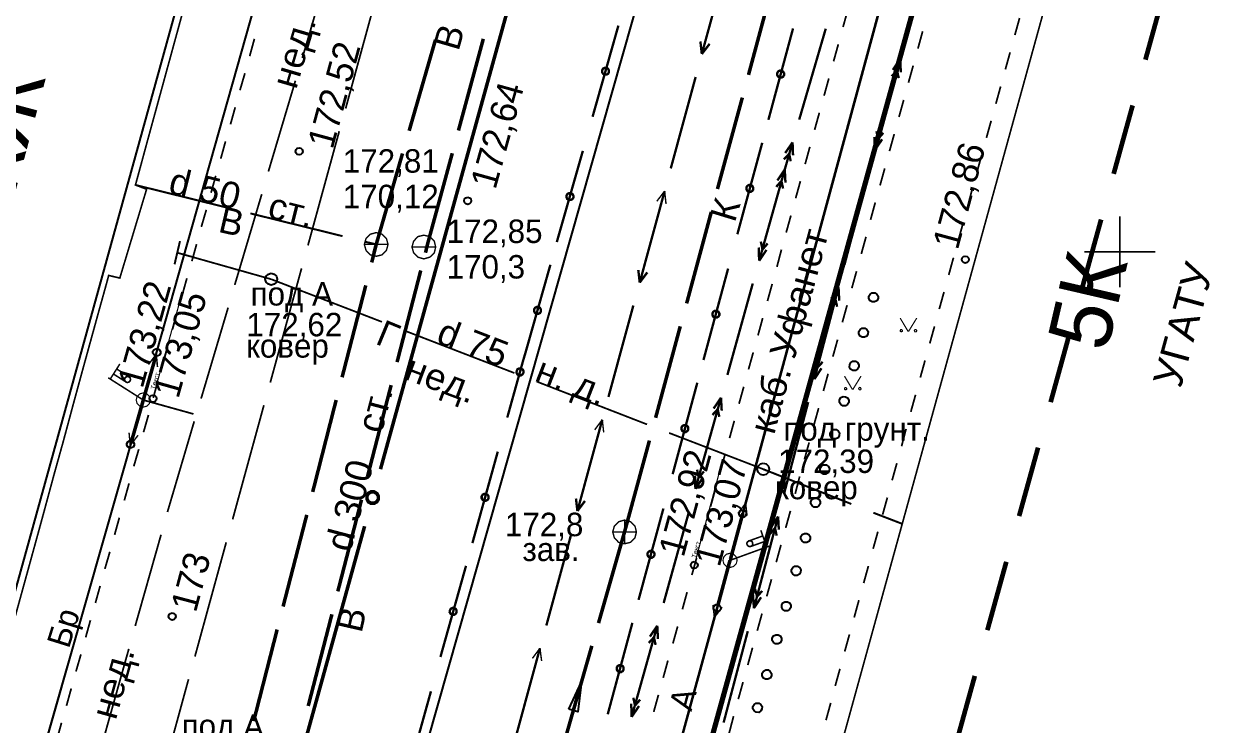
# Model space of a CAD drawing. Extents: x -2634 to -2115, y -2142 to -1393.
# Drawn here: x -2496.2 to -2445.2, y -1820 to -1790.4 of the extents above; entities that cross this region are included whole.
import ezdxf

# ---------------------------------------------------------------- set-up
doc = ezdxf.new("R2010")
doc.units = 0
doc.header["$MEASUREMENT"] = 0
for name, color, linetype in [('500_Геодез-Пункты_гео', 7, 'Continuous'), ('500_Дополн-Бордюры__п', 7, 'Continuous'), ('500_Дороги-Проезжие_ч', 7, 'Continuous'), ('500_Линии_-Линии_связ', 7, 'Continuous'), ('500_Линии_-ЛЭП_кабель', 7, 'Continuous'), ('500_Линии_-ЛЭП_провод', 7, 'Continuous'), ('500_Линии_-Фонари_час', 7, 'Continuous'), ('500_Линии_-Электрокаб', 7, 'Continuous'), ('500_Объект-Опоры', 7, 'Continuous'), ('500_Растит-Газоны__са', 7, 'Continuous'), ('500_Растит-Лес_и_лесо', 7, 'Continuous'), ('500_Рельеф-Высотные_о', 7, 'Continuous'), ('500_Строен-Здания', 7, 'Continuous'), ('500_Трубоп-Водопровод', 7, 'Continuous'), ('500_Трубоп-Газопровод', 7, 'Continuous'), ('500_Трубоп-Канализаци', 7, 'Continuous'), ('500_Трубоп-Смотровые_', 7, 'Continuous'), ('500_Улицы-Улицы_и_их', 7, 'Continuous'), ('ЗАЯВКИ-Условные_з', 7, 'Continuous'), ('Красные_ли-Красные_ли', 7, 'Continuous'), ('Красные_ли-Линии_регу', 7, 'Continuous'), ('Красные_ли-Оси_улиц_к', 7, 'Continuous')]:
    doc.layers.add(name, color=color, linetype=linetype)
doc.styles.add('TARIAL', font='Arial')

# ---------------------------------------------------------------- blocks, each defined once
blk = doc.blocks.new('block_25')
at = {"layer": '500_Растит-Газоны__са', "color": 0, "const_width": 0.05}
for points in [[(2.4, 2.54), (2.42, 2.53), (2.44, 2.51), (2.45, 2.49), (2.44, 2.46), (2.42, 2.45), (2.4, 2.44), (2.37, 2.45), (2.36, 2.46), (2.35, 2.49), (2.36, 2.51), (2.37, 2.53)], [(3, 2.54), (3.02, 2.53), (3.04, 2.51), (3.05, 2.49), (3.04, 2.46), (3.02, 2.44), (3, 2.44), (2.97, 2.44), (2.96, 2.46), (2.95, 2.49), (2.96, 2.51), (2.97, 2.53)], [(0.05, 0.09), (0.07, 0.08), (0.09, 0.06), (0.1, 0.04), (0.09, 0.01), (0.07, 0), (0.05, -0.01), (0.02, 0), (0.01, 0.01), (0, 0.04), (0.01, 0.06), (0.02, 0.08)], [(0.65, 0.09), (0.68, 0.08), (0.69, 0.06), (0.7, 0.04), (0.69, 0.01), (0.68, -0.01), (0.65, -0.01), (0.63, -0.01), (0.61, 0.01), (0.6, 0.04), (0.61, 0.06), (0.63, 0.08)]]:
    blk.add_lwpolyline(points, close=True, dxfattribs=at)
for points in [[(2.35, 3.02), (2.69, 2.45)], [(2.7, 2.45), (3.05, 3.02)], [(0, 0.57), (0.34, 0)], [(0.35, 0), (0.7, 0.57)]]:
    blk.add_lwpolyline(points, dxfattribs=at)

msp = doc.modelspace()

# ---------------------------------------------------------------- linework, layer by layer
at = {"layer": '500_Геодез-Пункты_гео', "color": 94, "const_width": 0.065}
for points in [[(-2450, -1801.5), (-2450, -1798.5)], [(-2451.5, -1800), (-2448.5, -1800)]]:
    msp.add_lwpolyline(points, dxfattribs=at)
at = {"layer": '500_Дополн-Бордюры__п', "color": 1, "const_width": 0.075}
for points in [[(-2461.48, -1789.79), (-2461.68, -1790.51)], [(-2454.43, -1790.85), (-2454.23, -1790.13)], [(-2458.52, -1791.42), (-2458.32, -1790.69)], [(-2486.52, -1791.01), (-2486.72, -1791.74)], [(-2461.88, -1791.24), (-2462.08, -1791.96)], [(-2454.83, -1792.3), (-2454.63, -1791.58)], [(-2458.92, -1792.86), (-2458.72, -1792.14)], [(-2486.92, -1792.46), (-2487.13, -1793.18)], [(-2462.28, -1792.68), (-2462.48, -1793.41)], [(-2455.23, -1793.75), (-2455.03, -1793.02)], [(-2459.32, -1794.31), (-2459.12, -1793.59)], [(-2487.33, -1793.9), (-2487.53, -1794.62)], [(-2462.68, -1794.13), (-2462.88, -1794.85)], [(-2455.63, -1795.19), (-2455.43, -1794.47)], [(-2459.72, -1795.75), (-2459.52, -1795.03)], [(-2487.74, -1795.34), (-2487.94, -1796.07)], [(-2463.08, -1795.57), (-2463.28, -1796.3)], [(-2456.03, -1796.64), (-2455.83, -1795.92)], [(-2488.15, -1796.79), (-2488.35, -1797.51)], [(-2460.12, -1797.2), (-2459.92, -1796.48)], [(-2463.48, -1797.02), (-2463.68, -1797.74)], [(-2456.42, -1798.08), (-2456.23, -1797.36)], [(-2488.55, -1798.23), (-2488.76, -1798.95)], [(-2460.52, -1798.65), (-2460.32, -1797.92)], [(-2463.88, -1798.47), (-2464.08, -1799.19)], [(-2456.82, -1799.53), (-2456.62, -1798.81)], [(-2460.91, -1800.09), (-2460.71, -1799.37)], [(-2488.96, -1799.68), (-2489.16, -1800.4)], [(-2464.28, -1799.91), (-2464.47, -1800.64)], [(-2457.22, -1800.98), (-2457.02, -1800.25)], [(-2461.31, -1801.54), (-2461.11, -1800.82)], [(-2489.37, -1801.12), (-2489.57, -1801.84)], [(-2464.67, -1801.36), (-2464.87, -1802.08)], [(-2457.62, -1802.42), (-2457.42, -1801.7)], [(-2461.71, -1802.98), (-2461.51, -1802.26)], [(-2489.77, -1802.56), (-2489.98, -1803.28)], [(-2465.07, -1802.8), (-2465.27, -1803.53)], [(-2458.02, -1803.87), (-2457.82, -1803.15)], [(-2462.11, -1804.43), (-2461.91, -1803.71)], [(-2490.18, -1804.01), (-2490.38, -1804.73)], [(-2465.47, -1804.25), (-2465.67, -1804.97)], [(-2458.42, -1805.31), (-2458.22, -1804.59)], [(-2490.59, -1805.45), (-2490.79, -1806.17)], [(-2462.51, -1805.88), (-2462.31, -1805.15)], [(-2465.87, -1805.7), (-2466.07, -1806.42)], [(-2458.82, -1806.76), (-2458.62, -1806.04)], [(-2490.99, -1806.89), (-2491.2, -1807.62)], [(-2462.91, -1807.32), (-2462.71, -1806.6)], [(-2466.27, -1807.14), (-2466.47, -1807.87)], [(-2459.21, -1808.21), (-2459.02, -1807.48)], [(-2463.31, -1808.77), (-2463.11, -1808.05)], [(-2491.4, -1808.34), (-2491.61, -1809.06)], [(-2466.67, -1808.59), (-2466.87, -1809.31)], [(-2459.61, -1809.65), (-2459.41, -1808.93)], [(-2463.7, -1810.22), (-2463.51, -1809.49)], [(-2491.81, -1809.78), (-2492.01, -1810.5)], [(-2467.07, -1810.03), (-2467.27, -1810.76)], [(-2460.01, -1811.1), (-2459.81, -1810.38)], [(-2464.1, -1811.66), (-2463.9, -1810.94)], [(-2492.22, -1811.23), (-2492.42, -1811.95)], [(-2467.46, -1811.48), (-2467.66, -1812.2)], [(-2460.41, -1812.54), (-2460.21, -1811.82)], [(-2464.5, -1813.11), (-2464.3, -1812.38)], [(-2492.62, -1812.67), (-2492.83, -1813.39)], [(-2467.86, -1812.93), (-2467.98, -1813.36)], [(-2467.98, -1813.36), (-2468.06, -1813.65)], [(-2460.81, -1813.99), (-2460.61, -1813.27)], [(-2493.03, -1814.11), (-2493.23, -1814.83)], [(-2464.9, -1814.55), (-2464.7, -1813.83)], [(-2468.26, -1814.37), (-2468.46, -1815.1)], [(-2461.21, -1815.44), (-2461.01, -1814.71)], [(-2493.44, -1815.56), (-2493.64, -1816.28)], [(-2465.3, -1816), (-2465.1, -1815.28)], [(-2468.66, -1815.82), (-2468.86, -1816.54)], [(-2461.61, -1816.88), (-2461.41, -1816.16)], [(-2465.7, -1817.45), (-2465.5, -1816.72)], [(-2493.84, -1817), (-2494.05, -1817.72)], [(-2469.07, -1817.26), (-2469.27, -1817.99)], [(-2462.01, -1818.33), (-2461.81, -1817.61)], [(-2466.1, -1818.89), (-2465.9, -1818.17)], [(-2494.25, -1818.44), (-2494.45, -1819.17)], [(-2469.47, -1818.71), (-2469.67, -1819.43)], [(-2462.4, -1819.78), (-2462.2, -1819.05)], [(-2466.49, -1820.34), (-2466.3, -1819.61)], [(-2494.66, -1819.89), (-2494.86, -1820.61)]]:
    msp.add_lwpolyline(points, dxfattribs=at)
at = {"layer": '500_Линии_-Линии_связ', "color": 6}
for points in [[(-2491.21, -1806.26), (-2481.79, -1772.89)], [(-2457.39, -1779.61), (-2466.45, -1813.03)], [(-2491.17, -1806.13), (-2499.54, -1835.43)], [(-2466.45, -1813.03), (-2474.15, -1841.23)]]:
    msp.add_lwpolyline(points, dxfattribs=at)
at = {"layer": '500_Линии_-Линии_связ', "color": 0}
for points, const_width in [([(-2471.16, -1790.45), (-2472.25, -1794.3)], 0.1), ([(-2463.79, -1790.57), (-2464.83, -1794.43)], 0.1), ([(-2472.66, -1795.74), (-2473.76, -1799.59)], 0.1), ([(-2465.09, -1795.4), (-2466.14, -1799.26)], 0.1), ([(-2474.03, -1800.55), (-2475.12, -1804.4)], 0.1), ([(-2466.53, -1800.71), (-2467.57, -1804.57)], 0.1), ([(-2475.19, -1804.63), (-2474.98, -1803.91)], 0.1), ([(-2491.21, -1806.26), (-2490.66, -1804.33)], 0.15), ([(-2475.85, -1807), (-2475.19, -1804.63)], 0.1), ([(-2475.19, -1804.63), (-2475.39, -1805.35)], 0.1), ([(-2467.83, -1805.53), (-2468.87, -1809.39)], 0.1), ([(-2491.17, -1806.13), (-2491.72, -1808.05)], 0.15), ([(-2477.32, -1812.3), (-2476.25, -1808.44)], 0.1), ([(-2469.26, -1810.84), (-2470.31, -1814.7)], 0.1), ([(-2466.43, -1812.98), (-2465.91, -1811.05)], 0.15), ([(-2466.45, -1813.03), (-2466.97, -1814.96)], 0.15), ([(-2478.67, -1817.11), (-2477.59, -1813.26)], 0.1), ([(-2470.57, -1815.67), (-2471.61, -1819.53)], 0.1), ([(-2480.14, -1822.41), (-2479.07, -1818.56)], 0.1)]:
    msp.add_lwpolyline(points, dxfattribs=dict(at, const_width=const_width))
at = {"layer": '500_Линии_-Линии_связ', "color": 0, "const_width": 0.1}
for points in [[(-2471.56, -1792.42), (-2471.6, -1792.49), (-2471.67, -1792.52), (-2471.75, -1792.52), (-2471.81, -1792.48), (-2471.85, -1792.41), (-2471.85, -1792.34), (-2471.81, -1792.27), (-2471.74, -1792.23), (-2471.66, -1792.23), (-2471.6, -1792.27), (-2471.56, -1792.34)], [(-2464.17, -1792.54), (-2464.21, -1792.61), (-2464.27, -1792.64), (-2464.35, -1792.64), (-2464.42, -1792.6), (-2464.46, -1792.54), (-2464.46, -1792.46), (-2464.42, -1792.39), (-2464.35, -1792.35), (-2464.27, -1792.35), (-2464.21, -1792.39), (-2464.17, -1792.46)], [(-2465.47, -1797.37), (-2465.51, -1797.43), (-2465.58, -1797.47), (-2465.65, -1797.47), (-2465.72, -1797.43), (-2465.76, -1797.36), (-2465.76, -1797.29), (-2465.72, -1797.22), (-2465.65, -1797.18), (-2465.58, -1797.18), (-2465.51, -1797.22), (-2465.47, -1797.29)], [(-2473.06, -1797.71), (-2473.1, -1797.78), (-2473.17, -1797.81), (-2473.25, -1797.81), (-2473.32, -1797.77), (-2473.35, -1797.7), (-2473.35, -1797.63), (-2473.31, -1797.56), (-2473.24, -1797.52), (-2473.17, -1797.52), (-2473.1, -1797.56), (-2473.06, -1797.63)], [(-2474.43, -1802.52), (-2474.47, -1802.59), (-2474.54, -1802.62), (-2474.62, -1802.62), (-2474.68, -1802.58), (-2474.72, -1802.51), (-2474.72, -1802.44), (-2474.68, -1802.37), (-2474.61, -1802.33), (-2474.53, -1802.33), (-2474.47, -1802.37), (-2474.43, -1802.44)], [(-2466.9, -1802.68), (-2466.94, -1802.74), (-2467.01, -1802.78), (-2467.09, -1802.78), (-2467.16, -1802.74), (-2467.19, -1802.67), (-2467.19, -1802.6), (-2467.15, -1802.53), (-2467.09, -1802.49), (-2467.01, -1802.49), (-2466.94, -1802.53), (-2466.9, -1802.6)], [(-2475.45, -1805.03), (-2475.42, -1804.96), (-2475.35, -1804.93), (-2475.27, -1804.93), (-2475.2, -1804.97), (-2475.17, -1805.03), (-2475.17, -1805.11), (-2475.21, -1805.18), (-2475.27, -1805.22), (-2475.35, -1805.22), (-2475.42, -1805.18), (-2475.46, -1805.11)], [(-2468.21, -1807.5), (-2468.25, -1807.57), (-2468.31, -1807.61), (-2468.39, -1807.61), (-2468.46, -1807.57), (-2468.5, -1807.5), (-2468.5, -1807.42), (-2468.46, -1807.36), (-2468.39, -1807.32), (-2468.31, -1807.32), (-2468.25, -1807.36), (-2468.21, -1807.42)], [(-2476.93, -1810.33), (-2476.89, -1810.26), (-2476.82, -1810.22), (-2476.75, -1810.22), (-2476.68, -1810.26), (-2476.64, -1810.33), (-2476.64, -1810.41), (-2476.68, -1810.48), (-2476.75, -1810.51), (-2476.83, -1810.51), (-2476.89, -1810.47), (-2476.93, -1810.41)], [(-2469.64, -1812.81), (-2469.68, -1812.88), (-2469.75, -1812.92), (-2469.82, -1812.92), (-2469.89, -1812.88), (-2469.93, -1812.81), (-2469.93, -1812.73), (-2469.89, -1812.67), (-2469.82, -1812.63), (-2469.75, -1812.63), (-2469.68, -1812.67), (-2469.64, -1812.73)], [(-2478.27, -1815.15), (-2478.24, -1815.08), (-2478.17, -1815.04), (-2478.09, -1815.04), (-2478.02, -1815.08), (-2477.99, -1815.15), (-2477.99, -1815.23), (-2478.03, -1815.29), (-2478.09, -1815.33), (-2478.17, -1815.33), (-2478.24, -1815.29), (-2478.28, -1815.22)], [(-2470.94, -1817.64), (-2470.98, -1817.71), (-2471.05, -1817.75), (-2471.13, -1817.75), (-2471.19, -1817.71), (-2471.23, -1817.64), (-2471.23, -1817.56), (-2471.19, -1817.49), (-2471.13, -1817.46), (-2471.05, -1817.46), (-2470.98, -1817.49), (-2470.94, -1817.56)]]:
    msp.add_lwpolyline(points, close=True, dxfattribs=at)
at = {"layer": '500_Линии_-Линии_связ', "color": 0}
for points in [[(-2490.8, -1804.2), (-2490.76, -1804.14), (-2490.68, -1804.1), (-2490.6, -1804.1), (-2490.53, -1804.14), (-2490.48, -1804.21), (-2490.48, -1804.29), (-2490.53, -1804.36), (-2490.6, -1804.39), (-2490.68, -1804.39), (-2490.75, -1804.35), (-2490.8, -1804.28)], [(-2491.59, -1808.18), (-2491.63, -1808.25), (-2491.7, -1808.28), (-2491.79, -1808.28), (-2491.86, -1808.24), (-2491.9, -1808.17), (-2491.9, -1808.09), (-2491.86, -1808.03), (-2491.79, -1807.99), (-2491.7, -1807.99), (-2491.63, -1808.03), (-2491.59, -1808.1)], [(-2466.06, -1811.01), (-2466.02, -1810.94), (-2465.95, -1810.91), (-2465.87, -1810.91), (-2465.8, -1810.95), (-2465.77, -1811.01), (-2465.77, -1811.09), (-2465.81, -1811.16), (-2465.87, -1811.2), (-2465.95, -1811.2), (-2466.02, -1811.16), (-2466.06, -1811.09)], [(-2466.84, -1815.09), (-2466.88, -1815.15), (-2466.95, -1815.19), (-2467.04, -1815.19), (-2467.11, -1815.15), (-2467.15, -1815.08), (-2467.15, -1815), (-2467.11, -1814.93), (-2467.04, -1814.9), (-2466.96, -1814.9), (-2466.89, -1814.94), (-2466.84, -1815.01)]]:
    msp.add_lwpolyline(points, close=True, dxfattribs=at)
at = {"layer": '500_Линии_-ЛЭП_кабель', "color": 2, "const_width": 0.1}
for points in [[(-2466.45, -1813.03), (-2457.39, -1779.61)], [(-2474.15, -1841.23), (-2466.45, -1813.03)]]:
    msp.add_lwpolyline(points, dxfattribs=at)
at = {"layer": '500_Линии_-ЛЭП_кабель', "color": 0, "const_width": 0.06}
for points in [[(-2466.45, -1813.03), (-2465.79, -1810.62)], [(-2466.12, -1811.05), (-2465.79, -1810.62)], [(-2465.73, -1811.15), (-2465.79, -1810.62)], [(-2466.45, -1813.03), (-2467.11, -1815.44)], [(-2467.17, -1814.91), (-2467.11, -1815.44)], [(-2466.78, -1815.01), (-2467.11, -1815.44)]]:
    msp.add_lwpolyline(points, dxfattribs=at)
at = {"layer": '500_Линии_-ЛЭП_провод', "color": 253, "const_width": 0.07}
for points in [[(-2491.21, -1806.26), (-2481.79, -1772.89)], [(-2499.54, -1835.43), (-2491.21, -1806.26)]]:
    msp.add_lwpolyline(points, dxfattribs=at)
at = {"layer": '500_Линии_-ЛЭП_провод', "color": 0}
for points, const_width in [([(-2491.21, -1806.26), (-2490.66, -1804.33)], 0.065), ([(-2490.99, -1804.76), (-2490.66, -1804.33)], 0.065), ([(-2490.61, -1804.87), (-2490.66, -1804.33)], 0.065), ([(-2491.21, -1806.26), (-2491.76, -1808.18)], 0.06), ([(-2491.81, -1807.64), (-2491.76, -1808.18)], 0.06), ([(-2491.43, -1807.75), (-2491.76, -1808.18)], 0.06)]:
    msp.add_lwpolyline(points, dxfattribs=dict(at, const_width=const_width))
at = {"layer": '500_Линии_-Фонари_час', "color": 0, "const_width": 0.065}
for points in [[(-2492.2, -1804.74), (-2492.6, -1805.37)], [(-2491.78, -1805.3), (-2492.33, -1804.95)], [(-2491.21, -1806.26), (-2492.69, -1805.32)], [(-2491.92, -1805.51), (-2492.47, -1805.16)], [(-2491.94, -1805.5), (-2492.04, -1805.43)], [(-2491.96, -1805.48), (-2491.96, -1805.48)], [(-2491.81, -1805.28), (-2491.91, -1805.22)], [(-2491.81, -1805.28), (-2491.91, -1805.22)], [(-2465.68, -1812.22), (-2465.07, -1812)], [(-2465.15, -1811.76), (-2464.9, -1812.47)], [(-2466.45, -1813.03), (-2464.8, -1812.43)], [(-2465.66, -1812.21), (-2465.54, -1812.17)], [(-2465.66, -1812.21), (-2465.54, -1812.17)], [(-2465.59, -1812.45), (-2464.98, -1812.23)], [(-2465.57, -1812.44), (-2465.45, -1812.4)], [(-2465.55, -1812.44), (-2465.55, -1812.44)]]:
    msp.add_lwpolyline(points, dxfattribs=at)
at = {"layer": '500_Линии_-Фонари_час', "color": 0, "const_width": 0.07}
for points in [[(-2491.94, -1805.5), (-2491.98, -1805.45), (-2492, -1805.39), (-2491.98, -1805.32), (-2491.93, -1805.28), (-2491.87, -1805.27), (-2491.81, -1805.28), (-2491.76, -1805.33), (-2491.75, -1805.4), (-2491.77, -1805.46), (-2491.81, -1805.5), (-2491.88, -1805.52)], [(-2465.66, -1812.21), (-2465.59, -1812.2), (-2465.53, -1812.23), (-2465.5, -1812.28), (-2465.49, -1812.35), (-2465.52, -1812.41), (-2465.57, -1812.44), (-2465.63, -1812.45), (-2465.69, -1812.42), (-2465.73, -1812.37), (-2465.74, -1812.31), (-2465.71, -1812.25)]]:
    msp.add_lwpolyline(points, close=True, dxfattribs=at)
at = {"layer": '500_Линии_-Электрокаб', "color": 12, "const_width": 0.1}
for points in [[(-2459, -1790.9), (-2457.93, -1787.04)], [(-2462.41, -1790.58), (-2463.53, -1794.42)], [(-2460.34, -1795.71), (-2459.27, -1791.86)], [(-2459.58, -1792.32), (-2459.27, -1791.86)], [(-2459.24, -1792.42), (-2459.27, -1791.86)], [(-2459.63, -1792.59), (-2459.4, -1792.34)], [(-2459.33, -1792.67), (-2459.4, -1792.34)], [(-2460.34, -1795.71), (-2460.36, -1795.16)], [(-2460.34, -1795.71), (-2460.03, -1795.25)], [(-2460.2, -1795.22), (-2460.27, -1794.91)], [(-2460.2, -1795.23), (-2459.98, -1794.98)], [(-2463.81, -1795.38), (-2464.14, -1796.53)], [(-2463.81, -1795.38), (-2464.12, -1795.83)], [(-2463.81, -1795.38), (-2463.79, -1795.93)], [(-2463.95, -1795.86), (-2464.18, -1796.1)], [(-2463.95, -1795.87), (-2463.89, -1796.18)], [(-2464.14, -1796.53), (-2465.22, -1800.38)], [(-2464.14, -1796.53), (-2464.45, -1796.99)], [(-2464.14, -1796.53), (-2464.11, -1797.08)], [(-2461.62, -1800.55), (-2460.6, -1796.68)], [(-2464.28, -1797.01), (-2464.5, -1797.26)], [(-2464.28, -1797.02), (-2464.21, -1797.33)], [(-2465.24, -1799.82), (-2465.22, -1800.38)], [(-2465.15, -1799.57), (-2465.08, -1799.9)], [(-2464.86, -1799.65), (-2465.08, -1799.9)], [(-2464.91, -1799.92), (-2465.22, -1800.38)], [(-2465.49, -1801.34), (-2466.56, -1805.2)], [(-2462.89, -1805.38), (-2461.87, -1801.51)], [(-2462.18, -1801.98), (-2461.87, -1801.51)], [(-2461.84, -1802.07), (-2461.87, -1801.51)], [(-2462.22, -1802.25), (-2462, -1802)], [(-2461.93, -1802.32), (-2462, -1802)], [(-2462.89, -1805.38), (-2462.93, -1804.83)], [(-2462.89, -1805.38), (-2462.59, -1804.92)], [(-2462.76, -1804.89), (-2462.83, -1804.57)], [(-2462.76, -1804.89), (-2462.54, -1804.65)], [(-2466.83, -1806.16), (-2467.91, -1810.01)], [(-2466.83, -1806.16), (-2467.14, -1806.62)], [(-2466.83, -1806.16), (-2466.8, -1806.71)], [(-2464.17, -1810.22), (-2463.15, -1806.35)], [(-2466.97, -1806.65), (-2467.19, -1806.89)], [(-2466.97, -1806.65), (-2466.9, -1806.97)], [(-2467.93, -1809.45), (-2467.91, -1810.01)], [(-2467.6, -1809.55), (-2467.91, -1810.01)], [(-2467.84, -1809.2), (-2467.77, -1809.53)], [(-2467.55, -1809.28), (-2467.77, -1809.53)], [(-2468.18, -1810.97), (-2469.25, -1814.83)], [(-2465.44, -1815.05), (-2464.42, -1811.18)], [(-2464.73, -1811.65), (-2464.42, -1811.18)], [(-2464.39, -1811.74), (-2464.42, -1811.18)], [(-2464.77, -1811.92), (-2464.55, -1811.67)], [(-2464.48, -1811.99), (-2464.55, -1811.67)], [(-2465.44, -1815.05), (-2465.48, -1814.49)], [(-2465.44, -1815.05), (-2465.14, -1814.59)], [(-2465.31, -1814.56), (-2465.39, -1814.24)], [(-2465.31, -1814.56), (-2465.09, -1814.32)], [(-2469.52, -1815.79), (-2470.6, -1819.64)], [(-2469.52, -1815.79), (-2469.83, -1816.25)], [(-2469.52, -1815.79), (-2469.49, -1816.35)], [(-2466.72, -1819.88), (-2465.7, -1816.02)], [(-2469.66, -1816.28), (-2469.88, -1816.52)], [(-2469.66, -1816.28), (-2469.59, -1816.6)], [(-2470.62, -1819.08), (-2470.6, -1819.64)], [(-2470.29, -1819.18), (-2470.6, -1819.64)], [(-2470.53, -1818.83), (-2470.46, -1819.16)], [(-2470.24, -1818.91), (-2470.46, -1819.16)]]:
    msp.add_lwpolyline(points, dxfattribs=at)
at = {"layer": '500_Линии_-Электрокаб', "color": 1}
for points, const_width in [([(-2466.58, -1787.79), (-2467.64, -1791.65)], 0.1), ([(-2467.7, -1791.12), (-2467.64, -1791.65)], 0.1), ([(-2467.31, -1791.22), (-2467.64, -1791.65)], 0.1), ([(-2467.9, -1792.62), (-2468.95, -1796.48)], 0.1), ([(-2464.14, -1796.53), (-2464, -1796.05)], 0.06), ([(-2469.21, -1797.44), (-2470.26, -1801.3)], 0.1), ([(-2469.21, -1797.44), (-2469.54, -1797.87)], 0.06), ([(-2469.21, -1797.44), (-2469.15, -1797.98)], 0.06), ([(-2470.32, -1800.77), (-2470.26, -1801.3)], 0.1), ([(-2469.94, -1800.87), (-2470.26, -1801.3)], 0.1), ([(-2470.53, -1802.27), (-2471.58, -1806.13)], 0.1), ([(-2471.84, -1807.09), (-2472.89, -1810.95)], 0.1), ([(-2471.84, -1807.09), (-2472.16, -1807.52)], 0.06), ([(-2471.84, -1807.09), (-2471.78, -1807.63)], 0.06), ([(-2472.95, -1810.42), (-2472.89, -1810.95)], 0.1), ([(-2472.57, -1810.52), (-2472.89, -1810.95)], 0.1), ([(-2473.15, -1811.92), (-2474.2, -1815.78)], 0.1), ([(-2474.47, -1816.74), (-2475.52, -1820.6)], 0.1), ([(-2474.47, -1816.74), (-2474.79, -1817.17)], 0.06), ([(-2474.47, -1816.74), (-2474.4, -1817.28)], 0.06)]:
    msp.add_lwpolyline(points, dxfattribs=dict(at, const_width=const_width))
at = {"layer": '500_Объект-Опоры', "color": 1, "const_width": 0.05}
for points in [[(-2491.21, -1805.96), (-2491.06, -1806), (-2490.95, -1806.11), (-2490.91, -1806.26), (-2490.95, -1806.41), (-2491.06, -1806.52), (-2491.21, -1806.56), (-2491.36, -1806.52), (-2491.47, -1806.41), (-2491.51, -1806.26), (-2491.47, -1806.11), (-2491.36, -1806)], [(-2466.45, -1812.73), (-2466.3, -1812.77), (-2466.19, -1812.88), (-2466.15, -1813.03), (-2466.19, -1813.18), (-2466.3, -1813.29), (-2466.45, -1813.33), (-2466.6, -1813.29), (-2466.71, -1813.18), (-2466.75, -1813.03), (-2466.71, -1812.88), (-2466.6, -1812.77)]]:
    msp.add_lwpolyline(points, close=True, dxfattribs=at)
at = {"layer": '500_Объект-Опоры', "color": 0, "const_width": 0.075}
msp.add_lwpolyline([(-2491.21, -1806.26), (-2489.09, -1806.85)], dxfattribs=at)
at = {"layer": '500_Растит-Лес_и_лесо', "color": 0}
for points in [[(-2460.59, -1801.87), (-2460.54, -1801.79), (-2460.45, -1801.74), (-2460.34, -1801.74), (-2460.25, -1801.79), (-2460.2, -1801.88), (-2460.2, -1801.98), (-2460.26, -1802.07), (-2460.35, -1802.12), (-2460.45, -1802.12), (-2460.54, -1802.07), (-2460.59, -1801.98)], [(-2461.01, -1803.37), (-2460.96, -1803.28), (-2460.87, -1803.23), (-2460.76, -1803.23), (-2460.67, -1803.28), (-2460.62, -1803.37), (-2460.63, -1803.47), (-2460.68, -1803.56), (-2460.77, -1803.61), (-2460.87, -1803.61), (-2460.96, -1803.56), (-2461.01, -1803.47)], [(-2461.4, -1804.76), (-2461.35, -1804.67), (-2461.26, -1804.62), (-2461.16, -1804.62), (-2461.07, -1804.68), (-2461.02, -1804.77), (-2461.02, -1804.87), (-2461.07, -1804.96), (-2461.16, -1805.01), (-2461.27, -1805.01), (-2461.36, -1804.96), (-2461.41, -1804.87)], [(-2461.83, -1806.25), (-2461.77, -1806.16), (-2461.68, -1806.11), (-2461.58, -1806.12), (-2461.49, -1806.17), (-2461.44, -1806.26), (-2461.44, -1806.36), (-2461.49, -1806.45), (-2461.58, -1806.5), (-2461.69, -1806.5), (-2461.78, -1806.45), (-2461.83, -1806.36)], [(-2462.22, -1807.65), (-2462.17, -1807.56), (-2462.08, -1807.51), (-2461.97, -1807.51), (-2461.88, -1807.56), (-2461.83, -1807.65), (-2461.84, -1807.76), (-2461.89, -1807.85), (-2461.98, -1807.9), (-2462.08, -1807.9), (-2462.17, -1807.84), (-2462.22, -1807.75)], [(-2462.64, -1809.14), (-2462.59, -1809.05), (-2462.5, -1809), (-2462.39, -1809), (-2462.31, -1809.06), (-2462.25, -1809.15), (-2462.26, -1809.25), (-2462.31, -1809.34), (-2462.4, -1809.39), (-2462.5, -1809.39), (-2462.59, -1809.33), (-2462.64, -1809.24)], [(-2463.04, -1810.54), (-2462.98, -1810.45), (-2462.89, -1810.4), (-2462.79, -1810.4), (-2462.7, -1810.45), (-2462.65, -1810.54), (-2462.65, -1810.64), (-2462.7, -1810.73), (-2462.79, -1810.78), (-2462.9, -1810.78), (-2462.99, -1810.73), (-2463.04, -1810.64)], [(-2463.46, -1812.03), (-2463.4, -1811.94), (-2463.31, -1811.89), (-2463.21, -1811.89), (-2463.12, -1811.94), (-2463.07, -1812.03), (-2463.07, -1812.14), (-2463.12, -1812.23), (-2463.21, -1812.28), (-2463.32, -1812.27), (-2463.41, -1812.22), (-2463.46, -1812.13)], [(-2463.85, -1813.42), (-2463.8, -1813.33), (-2463.71, -1813.28), (-2463.6, -1813.28), (-2463.51, -1813.34), (-2463.46, -1813.43), (-2463.47, -1813.53), (-2463.52, -1813.62), (-2463.61, -1813.67), (-2463.71, -1813.67), (-2463.8, -1813.62), (-2463.85, -1813.53)], [(-2464.27, -1814.91), (-2464.22, -1814.83), (-2464.13, -1814.78), (-2464.03, -1814.78), (-2463.94, -1814.83), (-2463.89, -1814.92), (-2463.89, -1815.02), (-2463.94, -1815.11), (-2464.03, -1815.16), (-2464.13, -1815.16), (-2464.22, -1815.11), (-2464.27, -1815.02)], [(-2464.67, -1816.31), (-2464.61, -1816.22), (-2464.52, -1816.17), (-2464.42, -1816.17), (-2464.33, -1816.22), (-2464.28, -1816.32), (-2464.28, -1816.42), (-2464.33, -1816.51), (-2464.42, -1816.56), (-2464.53, -1816.56), (-2464.62, -1816.5), (-2464.67, -1816.41)], [(-2465.09, -1817.8), (-2465.03, -1817.71), (-2464.94, -1817.66), (-2464.84, -1817.66), (-2464.75, -1817.72), (-2464.7, -1817.81), (-2464.7, -1817.91), (-2464.76, -1818), (-2464.85, -1818.05), (-2464.95, -1818.05), (-2465.04, -1818), (-2465.09, -1817.91)], [(-2465.48, -1819.2), (-2465.43, -1819.11), (-2465.34, -1819.06), (-2465.23, -1819.06), (-2465.15, -1819.11), (-2465.09, -1819.2), (-2465.1, -1819.31), (-2465.15, -1819.39), (-2465.24, -1819.45), (-2465.34, -1819.44), (-2465.43, -1819.39), (-2465.48, -1819.3)]]:
    msp.add_lwpolyline(points, close=True, dxfattribs=at)
at = {"layer": '500_Рельеф-Высотные_о', "color": 0}
for points in [[(-2484.63, -1795.61), (-2484.56, -1795.63), (-2484.5, -1795.68), (-2484.48, -1795.76), (-2484.5, -1795.83), (-2484.56, -1795.89), (-2484.63, -1795.91), (-2484.71, -1795.89), (-2484.76, -1795.83), (-2484.78, -1795.76), (-2484.76, -1795.68), (-2484.71, -1795.63)], [(-2477.52, -1797.7), (-2477.45, -1797.72), (-2477.39, -1797.77), (-2477.37, -1797.85), (-2477.39, -1797.92), (-2477.45, -1797.98), (-2477.52, -1798), (-2477.6, -1797.98), (-2477.65, -1797.92), (-2477.67, -1797.85), (-2477.65, -1797.77), (-2477.6, -1797.72)], [(-2456.52, -1800.18), (-2456.44, -1800.2), (-2456.39, -1800.25), (-2456.37, -1800.33), (-2456.39, -1800.4), (-2456.44, -1800.46), (-2456.52, -1800.48), (-2456.59, -1800.46), (-2456.65, -1800.4), (-2456.67, -1800.33), (-2456.65, -1800.25), (-2456.59, -1800.2)], [(-2490.8, -1806.05), (-2490.72, -1806.07), (-2490.67, -1806.12), (-2490.65, -1806.2), (-2490.67, -1806.27), (-2490.72, -1806.33), (-2490.8, -1806.35), (-2490.87, -1806.33), (-2490.93, -1806.27), (-2490.95, -1806.2), (-2490.93, -1806.12), (-2490.87, -1806.07)], [(-2467.96, -1813.08), (-2467.89, -1813.1), (-2467.83, -1813.16), (-2467.81, -1813.23), (-2467.83, -1813.31), (-2467.89, -1813.36), (-2467.96, -1813.38), (-2468.04, -1813.36), (-2468.09, -1813.31), (-2468.11, -1813.23), (-2468.09, -1813.16), (-2468.04, -1813.1)], [(-2489.99, -1815.25), (-2489.91, -1815.27), (-2489.86, -1815.32), (-2489.84, -1815.4), (-2489.86, -1815.47), (-2489.91, -1815.53), (-2489.99, -1815.55), (-2490.06, -1815.53), (-2490.12, -1815.47), (-2490.14, -1815.4), (-2490.12, -1815.32), (-2490.06, -1815.27)]]:
    msp.add_lwpolyline(points, close=True, dxfattribs=at)
at = {"layer": '500_Рельеф-Высотные_о', "color": 0, "const_width": 0.05}
for points in [[(-2490.71, -1805.83), (-2489.58, -1801.79)], [(-2467.88, -1812.95), (-2466.79, -1808.9)]]:
    msp.add_lwpolyline(points, dxfattribs=at)
at = {"layer": '500_Строен-Здания', "color": 0, "const_width": 0.07}
for points in [[(-2497, -1816.8), (-2495.91, -1812.84), (-2495.52, -1811.42), (-2494.96, -1809.35), (-2494.6, -1808.06), (-2494.14, -1806.35), (-2493.75, -1804.92), (-2493.1, -1802.56), (-2492.75, -1801.3), (-2492.67, -1801), (-2492.2, -1801.11), (-2491.07, -1797.36), (-2491.54, -1797.18), (-2491.43, -1796.78), (-2491.04, -1795.34), (-2486.11, -1777.33), (-2480.99, -1758.62), (-2492.47, -1755.17), (-2494.98, -1764.72), (-2495.55, -1766.87), (-2495.71, -1767.48), (-2496.83, -1771.61)], [(-2414.59, -1764.51), (-2420, -1762.98), (-2420.36, -1762.88), (-2443.94, -1756.2), (-2468.31, -1844.6)]]:
    msp.add_lwpolyline(points, dxfattribs=at)
at = {"layer": '500_Трубоп-Водопровод', "color": 94}
for points, const_width in [([(-2479.99, -1794.89), (-2478.88, -1791.05)], 0.15), ([(-2477.91, -1794.88), (-2476.86, -1791.01)], 0.15), ([(-2481.38, -1799.69), (-2480.27, -1795.85)], 0.15), ([(-2479.22, -1799.7), (-2478.17, -1795.84)], 0.15), ([(-2491.54, -1797.18), (-2487.66, -1798.14)], 0.085), ([(-2486.69, -1798.38), (-2482.8, -1799.34)], 0.085), ([(-2481.83, -1799.58), (-2481.38, -1799.69)], 0.085), ([(-2481.38, -1799.69), (-2481.62, -1799.63)], 0.085), ([(-2481.57, -1800.45), (-2481.38, -1799.69)], 0.15), ([(-2481.38, -1799.69), (-2481.47, -1800.03)], 0.15), ([(-2479.22, -1799.7), (-2479.3, -1800.04)], 0.15), ([(-2479.25, -1799.82), (-2479.22, -1799.7)], 0.15), ([(-2480.5, -1804.66), (-2479.5, -1800.79)], 0.15), ([(-2482.82, -1805.3), (-2481.82, -1801.42)], 0.15), ([(-2481.75, -1809.5), (-2480.75, -1805.63)], 0.15), ([(-2484.06, -1810.14), (-2483.07, -1806.26)], 0.15), ([(-2483, -1814.34), (-2482, -1810.47)], 0.15), ([(-2485.31, -1814.98), (-2484.31, -1811.11)], 0.15), ([(-2484.25, -1819.18), (-2483.25, -1815.31)], 0.15), ([(-2486.55, -1819.82), (-2485.56, -1815.95)], 0.15)]:
    msp.add_lwpolyline(points, dxfattribs=dict(at, const_width=const_width))
at = {"layer": '500_Трубоп-Газопровод', "color": 5}
for points, const_width in [([(-2482.67, -1793.95), (-2481.35, -1789.13)], 0.075), ([(-2484.26, -1799.73), (-2482.94, -1794.91)], 0.075), ([(-2485.81, -1801.16), (-2489.78, -1800.04)], 0.075), ([(-2489.78, -1800.04), (-2489.05, -1800.24)], 0.075), ([(-2485.85, -1805.52), (-2484.53, -1800.7)], 0.075), ([(-2485.81, -1801.16), (-2481.14, -1802.96)], 0.075), ([(-2480.21, -1803.32), (-2475.55, -1805.12)], 0.075), ([(-2474.61, -1805.48), (-2469.95, -1807.29)], 0.075), ([(-2487.44, -1811.3), (-2486.12, -1806.48)], 0.075), ([(-2469.02, -1807.65), (-2465.05, -1809.18)], 0.075), ([(-2465.05, -1809.18), (-2465.75, -1808.91)], 0.075), ([(-2465.05, -1809.18), (-2461.33, -1810.65)], 0.085), ([(-2460.4, -1811.02), (-2459.18, -1811.49)], 0.085), ([(-2459.18, -1811.49), (-2459.88, -1811.22)], 0.085), ([(-2489.03, -1817.09), (-2487.71, -1812.27)], 0.075), ([(-2490.62, -1822.88), (-2489.3, -1818.05)], 0.075)]:
    msp.add_lwpolyline(points, dxfattribs=dict(at, const_width=const_width))
at = {"layer": '500_Трубоп-Газопровод', "color": 0, "const_width": 0.085}
msp.add_lwpolyline([(-2489.66, -1799.55), (-2489.89, -1800.53)], dxfattribs=at)
at = {"layer": '500_Трубоп-Канализаци', "color": 32, "const_width": 0.075}
for points in [[(-2484.26, -1791.01), (-2483.38, -1787.98)], [(-2484.5, -1791.82), (-2484.26, -1791.01)], [(-2485.93, -1796.61), (-2484.79, -1792.78)], [(-2487.35, -1801.4), (-2486.21, -1797.57)], [(-2488.77, -1806.2), (-2487.63, -1802.36)], [(-2490.19, -1810.99), (-2489.06, -1807.16)], [(-2491.55, -1815.8), (-2490.46, -1811.95)], [(-2492.9, -1820.62), (-2491.82, -1816.77)]]:
    msp.add_lwpolyline(points, dxfattribs=at)
at = {"layer": '500_Трубоп-Канализаци', "color": 34, "const_width": 0.15}
for points in [[(-2465.67, -1792.53), (-2464.63, -1788.67)], [(-2466.98, -1797.35), (-2465.93, -1793.49)], [(-2468.28, -1802.18), (-2467.24, -1798.32)], [(-2469.59, -1807.01), (-2468.55, -1803.15)], [(-2470.9, -1811.83), (-2469.85, -1807.97)], [(-2470.9, -1811.83), (-2472, -1815.68)], [(-2472.28, -1816.64), (-2473.38, -1820.48)]]:
    msp.add_lwpolyline(points, dxfattribs=at)
at = {"layer": '500_Трубоп-Канализаци', "color": 0}
msp.add_lwpolyline([(-2473.25, -1819.31), (-2472.72, -1818.16), (-2472.87, -1819.42)], close=True, dxfattribs=at)
at = {"layer": '500_Трубоп-Смотровые_', "color": 0, "const_width": 0.06}
for points in [[(-2481.38, -1799.19), (-2481.13, -1799.26), (-2480.95, -1799.44), (-2480.88, -1799.69), (-2480.95, -1799.94), (-2481.13, -1800.13), (-2481.38, -1800.19), (-2481.63, -1800.13), (-2481.81, -1799.94), (-2481.88, -1799.69), (-2481.81, -1799.44), (-2481.63, -1799.26)], [(-2479.37, -1799.3), (-2479.12, -1799.36), (-2478.93, -1799.55), (-2478.87, -1799.8), (-2478.93, -1800.05), (-2479.12, -1800.23), (-2479.37, -1800.3), (-2479.62, -1800.23), (-2479.8, -1800.05), (-2479.87, -1799.8), (-2479.8, -1799.55), (-2479.62, -1799.36)], [(-2470.9, -1811.33), (-2470.65, -1811.4), (-2470.46, -1811.58), (-2470.4, -1811.83), (-2470.46, -1812.08), (-2470.65, -1812.27), (-2470.9, -1812.33), (-2471.15, -1812.27), (-2471.33, -1812.08), (-2471.4, -1811.83), (-2471.33, -1811.58), (-2471.15, -1811.4)]]:
    msp.add_lwpolyline(points, close=True, dxfattribs=at)
at = {"layer": '500_Трубоп-Смотровые_', "color": 0, "const_width": 0.055}
for points in [[(-2481.88, -1799.69), (-2480.88, -1799.69)], [(-2479.87, -1799.8), (-2478.87, -1799.8)], [(-2470.9, -1812.33), (-2470.9, -1811.33)], [(-2471.4, -1811.83), (-2470.4, -1811.83)]]:
    msp.add_lwpolyline(points, dxfattribs=at)
at = {"layer": '500_Трубоп-Смотровые_', "color": 0}
for points in [[(-2485.81, -1800.91), (-2485.68, -1800.94), (-2485.59, -1801.03), (-2485.56, -1801.16), (-2485.59, -1801.28), (-2485.68, -1801.37), (-2485.81, -1801.41), (-2485.93, -1801.37), (-2486.02, -1801.28), (-2486.06, -1801.16), (-2486.02, -1801.03), (-2485.93, -1800.94)], [(-2465.05, -1808.93), (-2464.92, -1808.96), (-2464.83, -1809.06), (-2464.8, -1809.18), (-2464.83, -1809.31), (-2464.92, -1809.4), (-2465.05, -1809.43), (-2465.17, -1809.4), (-2465.26, -1809.31), (-2465.3, -1809.18), (-2465.26, -1809.06), (-2465.17, -1808.96)]]:
    msp.add_lwpolyline(points, close=True, dxfattribs=at)
at = {"layer": '500_Улицы-Улицы_и_их', "color": 255}
msp.add_lwpolyline([(-2542.96, -2044.94), (-2436.73, -1671.22)], dxfattribs=at)
at = {"layer": 'ЗАЯВКИ-Условные_з', "color": 98, "const_width": 0.065}
for points in [[(-2450, -1801.5), (-2450, -1798.5)], [(-2448.5, -1800), (-2451.5, -1800)]]:
    msp.add_lwpolyline(points, dxfattribs=at)
at = {"layer": 'Красные_ли-Красные_ли', "color": 12}
msp.add_line((-2481.16, -1758.39), (-2544.28, -1986.61), dxfattribs=at)
at = {"layer": 'Красные_ли-Красные_ли', "color": 12, "const_width": 0.22}
msp.add_lwpolyline([(-2284.3, -1701.86), (-2245.52, -1663.72), (-2237.3, -1633.7), (-2402.37, -1586.05), (-2505.18, -1957.78), (-2366.43, -1997.8)], close=True, dxfattribs=at)
at = {"layer": 'Красные_ли-Линии_регу', "color": 0, "const_width": 0.2}
for points in [[(-2448.92, -1791.89), (-2448.12, -1789)], [(-2450.26, -1796.71), (-2449.46, -1793.82)], [(-2451.59, -1801.53), (-2450.79, -1798.64)], [(-2452.92, -1806.35), (-2452.12, -1803.45)], [(-2454.25, -1811.16), (-2453.45, -1808.27)], [(-2455.59, -1815.98), (-2454.79, -1813.09)], [(-2456.92, -1820.8), (-2456.12, -1817.91)]]:
    msp.add_lwpolyline(points, dxfattribs=at)
at = {"layer": 'Красные_ли-Оси_улиц_к', "color": 12, "const_width": 0.15}
for points in [[(-2481.2, -1809.18), (-2475.2, -1787.49)], [(-2487.86, -1833.27), (-2481.87, -1811.59)]]:
    msp.add_lwpolyline(points, dxfattribs=at)
for points in [[(-2478.2, -1798.33), (-2478.2, -1798.33), (-2478.2, -1798.33), (-2478.2, -1798.33), (-2478.2, -1798.33), (-2478.2, -1798.33), (-2478.2, -1798.33), (-2478.2, -1798.33), (-2478.2, -1798.33), (-2478.2, -1798.33), (-2478.2, -1798.33), (-2478.2, -1798.33)], [(-2481.77, -1810.32), (-2481.71, -1810.2), (-2481.6, -1810.14), (-2481.47, -1810.14), (-2481.35, -1810.21), (-2481.29, -1810.32), (-2481.29, -1810.45), (-2481.36, -1810.56), (-2481.47, -1810.62), (-2481.6, -1810.62), (-2481.71, -1810.56), (-2481.77, -1810.44)]]:
    msp.add_lwpolyline(points, close=True, dxfattribs=at)

# ---------------------------------------------------------------- block references
at = {"layer": '500_Растит-Газоны__са'}
msp.add_blockref('block_25', (-2461.62, -1805.82), dxfattribs=at)

# ---------------------------------------------------------------- texts
at = {"layer": '500_Дороги-Проезжие_ч', "color": 0}
for s, rotation, p in [('Бр', 72.65, (-2494.35, -1816.79)), ('А', 74.88, (-2468.08, -1819.44))]:
    msp.add_text(s, height=0.99, rotation=rotation, dxfattribs=at).set_placement(p)
at = {"layer": '500_Линии_-Линии_связ', "color": 0, "style": 'TARIAL'}
msp.add_text('каб. Уфанет', height=1.11, rotation=74.89, dxfattribs=at).set_placement((-2464.59, -1807.76))
at = {"layer": '500_Рельеф-Высотные_о', "color": 214}
for s, rotation, p in [('172,52', 74.81, (-2483.22, -1795.71)), ('172,64', 74.45, (-2476.35, -1797.41)), ('172,86', 74.91, (-2456.84, -1799.96)), ('173,22', 74.38, (-2491.24, -1805.81)), ('173,05', 74.38, (-2489.73, -1806.24)), ('172,92', 74.84, (-2468.41, -1812.94)), ('173,07', 74.84, (-2466.89, -1813.35)), ('173', 75.12, (-2488.99, -1815.27))]:
    msp.add_text(s, height=1.11, rotation=rotation, dxfattribs=at).set_placement(p)
at = {"layer": '500_Рельеф-Высотные_о', "color": 0, "style": 'TARIAL'}
for rotation, p in [(74.38, (-2490.71, -1805.83)), (74.84, (-2467.88, -1812.95))]:
    msp.add_text('Текст', height=0.2, rotation=rotation, dxfattribs=at).set_placement(p)
at = {"layer": '500_Строен-Здания', "color": 5}
for s, rotation, p in [('4КЖ', 75.02, (-2497.16, -1799.54)), ('5К', 76.94, (-2450.55, -1804.28))]:
    msp.add_text(s, height=2.59, rotation=rotation, dxfattribs=at).set_placement(p)
at = {"layer": '500_Строен-Здания', "color": 5, "style": 'TARIAL'}
msp.add_text(' УГАТУ', height=1.23, rotation=74.65, dxfattribs=at).set_placement((-2447.56, -1806.26))
at = {"layer": '500_Трубоп-Водопровод', "color": 94}
for rotation, p in [(73.93, (-2477.91, -1791.56)), (346.93, (-2488.09, -1799.15)), (77.15, (-2482, -1816.13))]:
    msp.add_text('В', height=1.11, rotation=rotation, dxfattribs=at).set_placement(p)
at = {"layer": '500_Трубоп-Водопровод', "color": 94, "style": 'TARIAL'}
for s, rotation, p in [('d 50   ст.', 346.06, (-2490.2, -1797.51)), ('d 300   ст.', 75.27, (-2482.47, -1812.72))]:
    msp.add_text(s, height=1.11, rotation=rotation, dxfattribs=at).set_placement(p)
at = {"layer": '500_Трубоп-Газопровод', "color": 5}
msp.add_text('Г', height=1.11, rotation=337.52, dxfattribs=at).set_placement((-2481.46, -1803.87))
at = {"layer": '500_Трубоп-Газопровод', "color": 5, "style": 'TARIAL'}
for s, rotation, p in [('d 75  ', 338.87, (-2478.9, -1803.82)), ('нед.', 339.33, (-2480.25, -1805.35)), ('н. д.', 338.87, (-2474.75, -1805.43))]:
    msp.add_text(s, height=1.11, rotation=rotation, dxfattribs=at).set_placement(p)
at = {"layer": '500_Трубоп-Канализаци', "color": 0, "style": 'TARIAL'}
for rotation, p in [(73.69, (-2484.76, -1793.18)), (74.59, (-2492.37, -1819.81))]:
    msp.add_text('нед.', height=1.11, rotation=rotation, dxfattribs=at).set_placement(p)
at = {"layer": '500_Трубоп-Канализаци', "color": 14}
msp.add_text('К', height=1.11, rotation=73.01, dxfattribs=at).set_placement((-2466.25, -1798.8))
at = {"layer": '500_Трубоп-Смотровые_', "color": 5}
for s, p in [('172,81', (-2482.79, -1796.66)), ('170,12', (-2482.79, -1798.16)), ('172,85', (-2478.41, -1799.63)), ('170,3', (-2478.41, -1801.13)), ('под А', (-2486.68, -1802.27)), ('172,62', (-2486.86, -1803.57)), ('ковер', (-2486.87, -1804.47)), ('под грунт.', (-2464.2, -1807.98)), ('172,39', (-2464.42, -1809.34)), ('ковер', (-2464.55, -1810.45)), ('172,8', (-2475.95, -1812.01)), ('зав.', (-2475.21, -1813.06)), ('под А', (-2489.59, -1820.52))]:
    msp.add_text(s, height=0.99, dxfattribs=at).set_placement(p)

doc.saveas('drawing.dxf')
